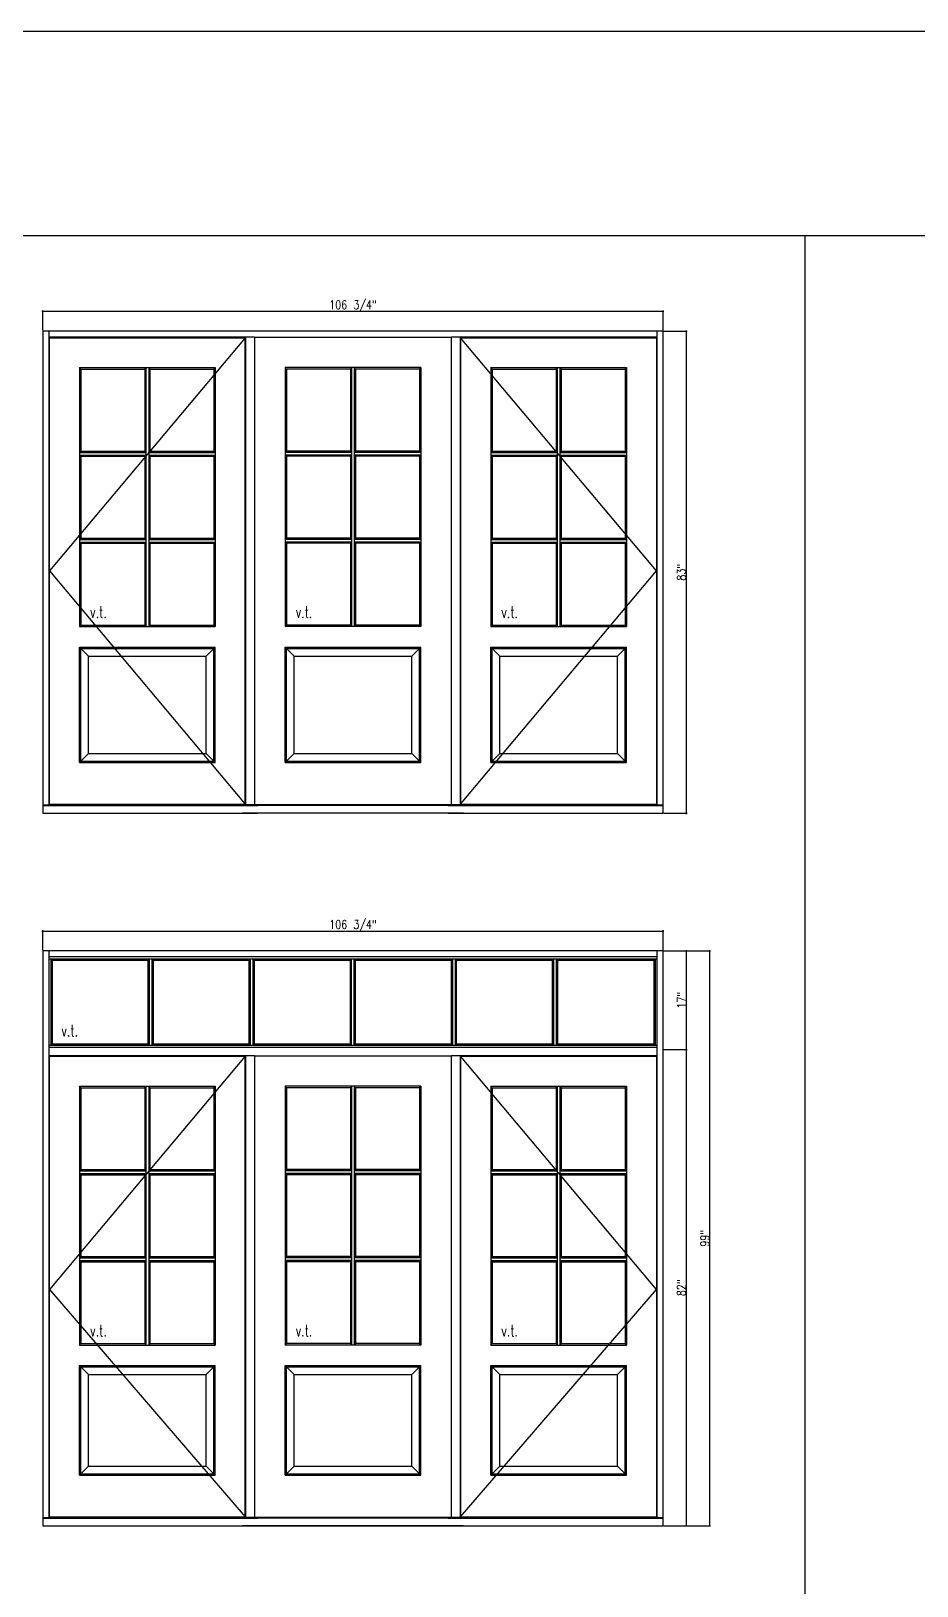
# Model space of a CAD drawing. Header units: inches. Extents: x 1985 to 11287, y 379 to 4336.
# Drawn here: x 9174.9 to 9327.3, y 4068.7 to 4336.4 of the extents above; entities that cross this region are included whole.
import ezdxf

# ---------------------------------------------------------------- set-up
doc = ezdxf.new("R2010")
doc.units = ezdxf.units.IN
doc.header["$MEASUREMENT"] = 0
doc.layers.get('0').update_dxf_attribs({"linetype": 'CONTINUOUS'})
doc.layers.get('Defpoints').update_dxf_attribs({"linetype": 'CONTINUOUS'})
for name, color, linetype in [('COTE1-1 99', 7, 'CONTINUOUS'), ('elevation 99', 7, 'CONTINUOUS'), ('opening side 99', 1, 'CONTINUOUS'), ('separation 99', 3, 'CONTINUOUS')]:
    doc.layers.add(name, color=color, linetype=linetype)
doc.styles.get("Standard").update_dxf_attribs({"font": 'txt.shx', "width": 0.8})
doc.dimstyles.new('Elevation', dxfattribs={"dimscale": 2, "dimtxt": 0.75, "dimasz": 0.0625, "dimexe": 0.0625, "dimexo": 0.0625, "dimgap": 0.0625, "dimtad": 1, "dimdec": 5, "dimzin": 0, "dimdsep": 46, "dimlunit": 5, "dimtxsty": 'Standard', "dimblk1": 'OBLIQUE', "dimblk2": 'OBLIQUE', "dimsah": 1, "dimcen": 2, "dimdle": 0.0625, "dimclrd": 1, "dimclre": 1, "dimadec": 1, "dimazin": 0, "dimtfac": 0.375, "dimtdec": 5, "dimtmove": 0, "dimatfit": 3, "dimldrblk": 'OBLIQUE', "dimfxl": 1, "dimfrac": 2, "dimtolj": 1, "dimtzin": 0, "dimarcsym": 0})

# ---------------------------------------------------------------- blocks, each defined once
blk = doc.blocks.new('_OBLIQUE')
at = {"color": 0, "linetype": 'ByBlock'}
blk.add_line((-0.5, -0.5), (0.5, 0.5), dxfattribs=at)
blk = doc.blocks.new('*D307')
at = {"layer": 'COTE1-1 99', "color": 1, "lineweight": -2, "transparency": 16777216}
for p, q in [((9176.77, 4181.47), (9283.77, 4181.47)), ((9176.89, 4178.19), (9176.89, 4181.59)), ((9283.64, 4178.19), (9283.64, 4181.59))]:
    blk.add_line(p, q, dxfattribs=at)
at = {"layer": 'Defpoints', "color": 0, "transparency": 16777216}
for p in [(9283.64, 4181.47), (9176.89, 4178.06), (9283.64, 4178.06)]:
    blk.add_point(p, dxfattribs=at)
at = {"layer": 'COTE1-1 99', "color": 1, "lineweight": -2, "transparency": 16777216, "xscale": 0.125, "yscale": 0.125, "zscale": 0.125, "rotation": 180}
blk.add_blockref('_OBLIQUE', (9176.89, 4181.47), dxfattribs=at)
at = {"layer": 'COTE1-1 99', "color": 1, "lineweight": -2, "transparency": 16777216, "xscale": 0.125, "yscale": 0.125, "zscale": 0.125}
blk.add_blockref('_OBLIQUE', (9283.64, 4181.47), dxfattribs=at)
at = {"layer": 'COTE1-1 99', "color": 0, "transparency": 16777216, "insert": (9230.27, 4182.34), "char_height": 1.5, "attachment_point": 5}
blk.add_mtext('\\A1;106 3/4"', dxfattribs=at)
blk = doc.blocks.new('*D308')
at = {"layer": 'COTE1-1 99', "color": 1, "lineweight": -2, "transparency": 16777216}
for p, q in [((9283.77, 4178.06), (9287.77, 4178.06)), ((9287.65, 4160.94), (9287.65, 4178.19)), ((9283.77, 4161.06), (9287.77, 4161.06))]:
    blk.add_line(p, q, dxfattribs=at)
at = {"layer": 'Defpoints', "color": 0, "transparency": 16777216}
for p in [(9283.64, 4178.06), (9287.65, 4178.06), (9283.64, 4161.06)]:
    blk.add_point(p, dxfattribs=at)
at = {"layer": 'COTE1-1 99', "color": 1, "lineweight": -2, "transparency": 16777216, "xscale": 0.125, "yscale": 0.125, "zscale": 0.125}
for p, rotation in [((9287.65, 4178.06), 90), ((9287.65, 4161.06), 270)]:
    blk.add_blockref('_OBLIQUE', p, dxfattribs=dict(at, rotation=rotation))
at = {"layer": 'COTE1-1 99', "color": 0, "transparency": 16777216, "insert": (9286.77, 4169.56), "char_height": 1.5, "attachment_point": 5, "rotation": 90}
blk.add_mtext('\\A1;17"', dxfattribs=at)
blk = doc.blocks.new('*D309')
at = {"layer": 'COTE1-1 99', "color": 1, "lineweight": -2, "transparency": 16777216}
for p, q in [((9283.77, 4161.06), (9287.77, 4161.06)), ((9287.65, 4078.94), (9287.65, 4161.19)), ((9283.77, 4079.06), (9287.77, 4079.06))]:
    blk.add_line(p, q, dxfattribs=at)
at = {"layer": 'Defpoints', "color": 0, "transparency": 16777216}
for p in [(9283.64, 4161.06), (9287.65, 4161.06), (9283.64, 4079.06)]:
    blk.add_point(p, dxfattribs=at)
at = {"layer": 'COTE1-1 99', "color": 1, "lineweight": -2, "transparency": 16777216, "xscale": 0.125, "yscale": 0.125, "zscale": 0.125}
for p, rotation in [((9287.65, 4161.06), 90), ((9287.65, 4079.06), 270)]:
    blk.add_blockref('_OBLIQUE', p, dxfattribs=dict(at, rotation=rotation))
at = {"layer": 'COTE1-1 99', "color": 0, "transparency": 16777216, "insert": (9286.77, 4120.06), "char_height": 1.5, "attachment_point": 5, "rotation": 90}
blk.add_mtext('\\A1;82"', dxfattribs=at)
blk = doc.blocks.new('*D310')
at = {"layer": 'COTE1-1 99', "color": 1, "lineweight": -2, "transparency": 16777216}
for p, q in [((9283.77, 4178.06), (9291.79, 4178.06)), ((9291.67, 4078.94), (9291.67, 4178.19)), ((9283.77, 4079.06), (9291.79, 4079.06))]:
    blk.add_line(p, q, dxfattribs=at)
at = {"layer": 'Defpoints', "color": 0, "transparency": 16777216}
for p in [(9283.64, 4178.06), (9291.67, 4178.06), (9283.64, 4079.06)]:
    blk.add_point(p, dxfattribs=at)
at = {"layer": 'COTE1-1 99', "color": 1, "lineweight": -2, "transparency": 16777216, "xscale": 0.125, "yscale": 0.125, "zscale": 0.125}
for p, rotation in [((9291.67, 4178.06), 90), ((9291.67, 4079.06), 270)]:
    blk.add_blockref('_OBLIQUE', p, dxfattribs=dict(at, rotation=rotation))
at = {"layer": 'COTE1-1 99', "color": 0, "transparency": 16777216, "insert": (9290.79, 4128.56), "char_height": 1.5, "attachment_point": 5, "rotation": 90}
blk.add_mtext('\\A1;99"', dxfattribs=at)
blk = doc.blocks.new('*D527')
at = {"layer": 'COTE1-1 99', "color": 1, "lineweight": -2, "transparency": 16777216}
for p, q in [((9176.77, 4288.14), (9283.77, 4288.14)), ((9176.89, 4284.86), (9176.89, 4288.27)), ((9283.64, 4284.86), (9283.64, 4288.27))]:
    blk.add_line(p, q, dxfattribs=at)
at = {"layer": 'Defpoints', "color": 0, "transparency": 16777216}
for p in [(9283.64, 4288.14), (9176.89, 4284.73), (9283.64, 4284.73)]:
    blk.add_point(p, dxfattribs=at)
at = {"layer": 'COTE1-1 99', "color": 1, "lineweight": -2, "transparency": 16777216, "xscale": 0.125, "yscale": 0.125, "zscale": 0.125, "rotation": 180}
blk.add_blockref('_OBLIQUE', (9176.89, 4288.14), dxfattribs=at)
at = {"layer": 'COTE1-1 99', "color": 1, "lineweight": -2, "transparency": 16777216, "xscale": 0.125, "yscale": 0.125, "zscale": 0.125}
blk.add_blockref('_OBLIQUE', (9283.64, 4288.14), dxfattribs=at)
at = {"layer": 'COTE1-1 99', "color": 0, "transparency": 16777216, "insert": (9230.27, 4289.02), "char_height": 1.5, "attachment_point": 5}
blk.add_mtext('\\A1;106 3/4"', dxfattribs=at)
blk = doc.blocks.new('*D528')
at = {"layer": 'COTE1-1 99', "color": 1, "lineweight": -2, "transparency": 16777216}
for p, q in [((9287.65, 4201.61), (9287.65, 4284.86)), ((9283.77, 4284.73), (9287.77, 4284.73)), ((9283.77, 4201.73), (9287.77, 4201.73))]:
    blk.add_line(p, q, dxfattribs=at)
at = {"layer": 'Defpoints', "color": 0, "transparency": 16777216}
for p in [(9283.64, 4284.73), (9287.65, 4284.73), (9283.64, 4201.73)]:
    blk.add_point(p, dxfattribs=at)
at = {"layer": 'COTE1-1 99', "color": 1, "lineweight": -2, "transparency": 16777216, "xscale": 0.125, "yscale": 0.125, "zscale": 0.125}
for p, rotation in [((9287.65, 4284.73), 90), ((9287.65, 4201.73), 270)]:
    blk.add_blockref('_OBLIQUE', p, dxfattribs=dict(at, rotation=rotation))
at = {"layer": 'COTE1-1 99', "color": 0, "transparency": 16777216, "insert": (9286.77, 4243.23), "char_height": 1.5, "attachment_point": 5, "rotation": 90}
blk.add_mtext('\\A1;83"', dxfattribs=at)

msp = doc.modelspace()

# ---------------------------------------------------------------- linework, layer by layer
at = {"layer": 'elevation 99'}
for p, q in [((9176.8925, 4284.732413), (9176.8925, 4201.732413)), ((9283.6425, 4284.732413), (9176.8925, 4284.732413)), ((9177.955, 4284.732413), (9177.955, 4203.191942)), ((9213.33, 4283.669913), (9177.955, 4283.669913)), ((9178.048735, 4203.322884), (9178.048735, 4283.576163)), ((9211.73625, 4203.322884), (9211.73625, 4283.576163)), ((9211.83, 4203.191942), (9211.83, 4283.669913)), ((9213.33, 4283.669913), (9247.205, 4283.669913)), ((9213.33, 4283.669913), (9213.33, 4203.191942)), ((9247.205, 4203.191942), (9247.205, 4283.669913)), ((9282.58, 4283.669913), (9247.205, 4283.669913)), ((9248.705, 4283.669913), (9248.705, 4203.191942)), ((9248.79875, 4283.576163), (9248.79875, 4203.322884)), ((9282.486235, 4283.576163), (9282.486235, 4203.322884)), ((9282.58, 4203.191942), (9282.58, 4284.732413)), ((9283.6425, 4201.732413), (9283.6425, 4284.732413)), ((9183.213913, 4278.437736), (9183.213913, 4233.870741)), ((9183.213913, 4278.437736), (9206.571086, 4278.437736)), ((9183.454985, 4278.169864), (9183.213913, 4278.437736)), ((9183.454985, 4278.169864), (9183.454985, 4264.066364)), ((9183.454985, 4278.169864), (9194.455, 4278.169864)), ((9194.455, 4278.169864), (9194.6592, 4278.437736)), ((9194.455, 4278.169864), (9194.455, 4264.066364)), ((9194.6592, 4278.437736), (9194.6592, 4233.870741)), ((9195.1258, 4278.437736), (9195.1258, 4233.870741)), ((9195.1258, 4278.437736), (9195.33, 4278.169864)), ((9195.33, 4278.169864), (9195.33, 4264.066364)), ((9195.33, 4278.169864), (9206.330015, 4278.169864)), ((9206.330015, 4278.169864), (9206.571086, 4278.437736)), ((9206.330015, 4278.169864), (9206.330015, 4264.066364)), ((9206.571086, 4278.437736), (9206.571086, 4233.870741)), ((9218.829985, 4278.169864), (9218.588913, 4278.437736)), ((9241.946086, 4278.437736), (9218.588913, 4278.437736)), ((9218.588913, 4278.437736), (9218.588913, 4233.870741)), ((9229.83, 4278.169864), (9218.829985, 4278.169864)), ((9218.829985, 4278.169864), (9218.829985, 4264.066364)), ((9230.0342, 4278.437736), (9229.83, 4278.169864)), ((9229.83, 4278.169864), (9229.83, 4264.066364)), ((9230.0342, 4278.437736), (9230.0342, 4233.870741)), ((9230.705, 4278.169864), (9230.5008, 4278.437736)), ((9230.5008, 4278.437736), (9230.5008, 4233.870741)), ((9230.705, 4278.169864), (9230.705, 4264.066364)), ((9241.705015, 4278.169864), (9230.705, 4278.169864)), ((9241.705015, 4278.169864), (9241.946086, 4278.437736)), ((9241.705015, 4278.169864), (9241.705015, 4264.066364)), ((9241.946086, 4278.437736), (9241.946086, 4233.870741)), ((9254.204985, 4278.169864), (9253.963913, 4278.437736)), ((9253.963913, 4278.437736), (9277.321086, 4278.437736)), ((9253.963913, 4278.437736), (9253.963913, 4233.870741)), ((9254.204985, 4278.169864), (9265.205, 4278.169864)), ((9254.204985, 4278.169864), (9254.204985, 4264.066364)), ((9265.205, 4278.169864), (9265.4092, 4278.437736)), ((9265.205, 4278.169864), (9265.205, 4264.066364)), ((9265.4092, 4278.437736), (9265.4092, 4233.870741)), ((9265.8758, 4278.437736), (9266.08, 4278.169864)), ((9265.8758, 4278.437736), (9265.8758, 4233.870741)), ((9266.08, 4278.169864), (9277.080015, 4278.169864)), ((9266.08, 4278.169864), (9266.08, 4264.066364)), ((9277.080015, 4278.169864), (9277.321086, 4278.437736)), ((9277.080015, 4278.169864), (9277.080015, 4264.066364)), ((9277.321086, 4278.437736), (9277.321086, 4233.870741)), ((9183.454985, 4264.066364), (9183.213913, 4263.862164)), ((9183.213913, 4263.862164), (9194.6592, 4263.862164)), ((9183.213913, 4263.395564), (9194.6592, 4263.395564)), ((9183.454985, 4263.191364), (9183.213913, 4263.395564)), ((9183.454985, 4264.066364), (9194.455, 4264.066364)), ((9194.455, 4264.066364), (9194.6592, 4263.862164)), ((9194.455, 4263.191364), (9194.6592, 4263.395564)), ((9195.33, 4264.066364), (9195.1258, 4263.862164)), ((9195.1258, 4263.862164), (9206.571086, 4263.862164)), ((9195.33, 4263.191364), (9195.1258, 4263.395564)), ((9195.1258, 4263.395564), (9206.571086, 4263.395564)), ((9195.33, 4264.066364), (9206.330015, 4264.066364)), ((9206.330015, 4264.066364), (9206.571086, 4263.862164)), ((9206.330015, 4263.191364), (9206.571086, 4263.395564)), ((9218.829985, 4264.066364), (9218.588913, 4263.862164)), ((9230.0342, 4263.862164), (9218.588913, 4263.862164)), ((9230.0342, 4263.395564), (9218.588913, 4263.395564)), ((9218.829985, 4263.191364), (9218.588913, 4263.395564)), ((9229.83, 4264.066364), (9218.829985, 4264.066364)), ((9229.83, 4264.066364), (9230.0342, 4263.862164)), ((9229.83, 4263.191364), (9230.0342, 4263.395564)), ((9230.705, 4264.066364), (9230.5008, 4263.862164)), ((9241.946086, 4263.862164), (9230.5008, 4263.862164)), ((9230.705, 4263.191364), (9230.5008, 4263.395564)), ((9241.946086, 4263.395564), (9230.5008, 4263.395564)), ((9241.705015, 4264.066364), (9230.705, 4264.066364)), ((9241.705015, 4264.066364), (9241.946086, 4263.862164)), ((9241.705015, 4263.191364), (9241.946086, 4263.395564)), ((9254.204985, 4264.066364), (9253.963913, 4263.862164)), ((9253.963913, 4263.862164), (9265.4092, 4263.862164)), ((9254.204985, 4263.191364), (9253.963913, 4263.395564)), ((9253.963913, 4263.395564), (9265.4092, 4263.395564)), ((9254.204985, 4264.066364), (9265.205, 4264.066364)), ((9265.205, 4264.066364), (9265.4092, 4263.862164)), ((9265.205, 4263.191364), (9265.4092, 4263.395564)), ((9266.08, 4264.066364), (9265.8758, 4263.862164)), ((9265.8758, 4263.862164), (9277.321086, 4263.862164)), ((9265.8758, 4263.395564), (9277.321086, 4263.395564)), ((9266.08, 4263.191364), (9265.8758, 4263.395564)), ((9266.08, 4264.066364), (9277.080015, 4264.066364)), ((9277.080015, 4264.066364), (9277.321086, 4263.862164)), ((9277.080015, 4263.191364), (9277.321086, 4263.395564)), ((9183.454985, 4263.191364), (9194.455, 4263.191364)), ((9183.454985, 4263.191364), (9183.454985, 4249.087864)), ((9194.455, 4263.191364), (9194.455, 4249.087864)), ((9195.33, 4263.191364), (9206.330015, 4263.191364)), ((9195.33, 4263.191364), (9195.33, 4249.087864)), ((9206.330015, 4263.191364), (9206.330015, 4249.087864)), ((9229.83, 4263.191364), (9218.829985, 4263.191364)), ((9218.829985, 4263.191364), (9218.829985, 4249.087864)), ((9229.83, 4263.191364), (9229.83, 4249.087864)), ((9230.705, 4263.191364), (9230.705, 4249.087864)), ((9241.705015, 4263.191364), (9230.705, 4263.191364)), ((9241.705015, 4263.191364), (9241.705015, 4249.087864)), ((9254.204985, 4263.191364), (9254.204985, 4249.087864)), ((9254.204985, 4263.191364), (9265.205, 4263.191364)), ((9265.205, 4263.191364), (9265.205, 4249.087864)), ((9266.08, 4263.191364), (9266.08, 4249.087864)), ((9266.08, 4263.191364), (9277.080015, 4263.191364)), ((9277.080015, 4263.191364), (9277.080015, 4249.087864)), ((9183.454985, 4249.087864), (9183.213913, 4248.883664)), ((9183.213913, 4248.883664), (9194.6592, 4248.883664)), ((9183.213913, 4248.421513), (9194.6592, 4248.421513)), ((9183.454985, 4249.087864), (9194.455, 4249.087864)), ((9183.454985, 4248.217313), (9194.455, 4248.217313)), ((9183.454985, 4248.217313), (9183.454985, 4234.111813)), ((9194.455, 4248.217313), (9194.455, 4234.111813)), ((9195.1258, 4248.883664), (9206.571086, 4248.883664)), ((9195.1258, 4248.421513), (9206.571086, 4248.421513)), ((9195.33, 4249.087864), (9206.330015, 4249.087864)), ((9195.33, 4248.217313), (9195.33, 4234.111813)), ((9195.33, 4248.217313), (9206.330015, 4248.217313)), ((9206.330015, 4249.087864), (9206.571086, 4248.883664)), ((9206.330015, 4248.217313), (9206.571086, 4248.421513)), ((9206.330015, 4248.217313), (9206.330015, 4234.111813)), ((9218.829985, 4249.087864), (9218.588913, 4248.883664)), ((9230.0342, 4248.883664), (9218.588913, 4248.883664)), ((9230.0342, 4248.421513), (9218.588913, 4248.421513)), ((9218.829985, 4248.217313), (9218.588913, 4248.421513)), ((9229.83, 4249.087864), (9218.829985, 4249.087864)), ((9229.83, 4248.217313), (9218.829985, 4248.217313)), ((9218.829985, 4248.217313), (9218.829985, 4234.111813)), ((9229.83, 4248.217313), (9229.83, 4234.111813)), ((9241.946086, 4248.883664), (9230.5008, 4248.883664)), ((9241.946086, 4248.421513), (9230.5008, 4248.421513)), ((9241.705015, 4249.087864), (9230.705, 4249.087864)), ((9230.705, 4248.217313), (9230.705, 4234.111813)), ((9241.705015, 4248.217313), (9230.705, 4248.217313)), ((9241.705015, 4249.087864), (9241.946086, 4248.883664)), ((9241.705015, 4248.217313), (9241.705015, 4234.111813)), ((9254.204985, 4249.087864), (9253.963913, 4248.883664)), ((9253.963913, 4248.883664), (9265.4092, 4248.883664)), ((9253.963913, 4248.421513), (9265.4092, 4248.421513)), ((9254.204985, 4249.087864), (9265.205, 4249.087864)), ((9254.204985, 4248.217313), (9254.204985, 4234.111813)), ((9254.204985, 4248.217313), (9265.205, 4248.217313)), ((9265.205, 4248.217313), (9265.205, 4234.111813)), ((9265.8758, 4248.883664), (9277.321086, 4248.883664)), ((9265.8758, 4248.421513), (9277.321086, 4248.421513)), ((9266.08, 4249.087864), (9277.080015, 4249.087864)), ((9266.08, 4248.217313), (9277.080015, 4248.217313)), ((9266.08, 4248.217313), (9266.08, 4234.111813)), ((9277.080015, 4249.087864), (9277.321086, 4248.883664)), ((9277.080015, 4248.217313), (9277.321086, 4248.421513)), ((9277.080015, 4248.217313), (9277.080015, 4234.111813)), ((9183.213913, 4233.870741), (9183.454985, 4234.111813)), ((9183.454985, 4234.111813), (9194.455, 4234.111813)), ((9194.455, 4234.111813), (9194.6592, 4233.870741)), ((9195.33, 4234.111813), (9195.1258, 4233.870741)), ((9195.33, 4234.111813), (9206.330015, 4234.111813)), ((9206.571086, 4233.870741), (9206.330015, 4234.111813)), ((9218.588913, 4233.870741), (9218.829985, 4234.111813)), ((9229.83, 4234.111813), (9218.829985, 4234.111813)), ((9229.83, 4234.111813), (9230.0342, 4233.870741)), ((9230.705, 4234.111813), (9230.5008, 4233.870741)), ((9241.705015, 4234.111813), (9230.705, 4234.111813)), ((9241.946086, 4233.870741), (9241.705015, 4234.111813)), ((9253.963913, 4233.870741), (9254.204985, 4234.111813)), ((9254.204985, 4234.111813), (9265.205, 4234.111813)), ((9265.205, 4234.111813), (9265.4092, 4233.870741)), ((9266.08, 4234.111813), (9265.8758, 4233.870741)), ((9266.08, 4234.111813), (9277.080015, 4234.111813)), ((9277.321086, 4233.870741), (9277.080015, 4234.111813)), ((9183.213913, 4233.870741), (9206.571086, 4233.870741)), ((9241.946086, 4233.870741), (9218.588913, 4233.870741)), ((9253.963913, 4233.870741), (9277.321086, 4233.870741)), ((9184.767426, 4228.799263), (9183.213854, 4230.352884)), ((9183.213854, 4210.450827), (9183.213854, 4230.352884)), ((9183.213854, 4230.352884), (9206.57113, 4230.352884)), ((9183.454926, 4210.691898), (9183.454926, 4230.111763)), ((9183.454926, 4230.111763), (9206.330059, 4230.111763)), ((9184.767426, 4212.004398), (9184.767426, 4228.799263)), ((9184.767426, 4228.799263), (9205.017559, 4228.799263)), ((9206.57113, 4230.352884), (9205.017559, 4228.799263)), ((9205.017559, 4212.004398), (9205.017559, 4228.799263)), ((9206.330059, 4210.691898), (9206.330059, 4230.111763)), ((9206.57113, 4210.450827), (9206.57113, 4230.352884)), ((9220.142426, 4228.799263), (9218.588854, 4230.352884)), ((9218.588854, 4210.450827), (9218.588854, 4230.352884)), ((9218.588854, 4230.352884), (9241.94613, 4230.352884)), ((9218.829926, 4210.691898), (9218.829926, 4230.111763)), ((9218.829926, 4230.111763), (9241.705059, 4230.111763)), ((9220.142426, 4212.004398), (9220.142426, 4228.799263)), ((9220.142426, 4228.799263), (9240.392559, 4228.799263)), ((9241.94613, 4230.352884), (9240.392559, 4228.799263)), ((9240.392559, 4212.004398), (9240.392559, 4228.799263)), ((9241.705059, 4210.691898), (9241.705059, 4230.111763)), ((9241.94613, 4210.450827), (9241.94613, 4230.352884)), ((9255.517426, 4228.799263), (9253.963854, 4230.352884)), ((9253.963854, 4210.450827), (9253.963854, 4230.352884)), ((9253.963854, 4230.352884), (9277.32113, 4230.352884)), ((9254.204926, 4210.691898), (9254.204926, 4230.111763)), ((9254.204926, 4230.111763), (9277.080059, 4230.111763)), ((9255.517426, 4212.004398), (9255.517426, 4228.799263)), ((9255.517426, 4228.799263), (9275.767559, 4228.799263)), ((9277.32113, 4230.352884), (9275.767559, 4228.799263)), ((9275.767559, 4212.004398), (9275.767559, 4228.799263)), ((9277.080059, 4210.691898), (9277.080059, 4230.111763)), ((9277.32113, 4210.450827), (9277.32113, 4230.352884)), ((9183.213854, 4210.450827), (9184.767426, 4212.004398)), ((9183.213854, 4210.450827), (9206.57113, 4210.450827)), ((9183.454926, 4210.691898), (9206.330059, 4210.691898)), ((9184.767426, 4212.004398), (9205.017559, 4212.004398)), ((9206.57113, 4210.450827), (9205.017559, 4212.004398)), ((9218.588854, 4210.450827), (9220.142426, 4212.004398)), ((9218.588854, 4210.450827), (9241.94613, 4210.450827)), ((9218.829926, 4210.691898), (9241.705059, 4210.691898)), ((9220.142426, 4212.004398), (9240.392559, 4212.004398)), ((9241.94613, 4210.450827), (9240.392559, 4212.004398)), ((9253.963854, 4210.450827), (9255.517426, 4212.004398)), ((9253.963854, 4210.450827), (9277.32113, 4210.450827)), ((9254.204926, 4210.691898), (9277.080059, 4210.691898)), ((9255.517426, 4212.004398), (9275.767559, 4212.004398)), ((9277.32113, 4210.450827), (9275.767559, 4212.004398)), ((9176.8925, 4203.191942), (9177.955, 4203.191942)), ((9176.8925, 4203.076113), (9213.8925, 4203.076113)), ((9178.048735, 4203.322884), (9211.73625, 4203.322884)), ((9249.2675, 4203.076113), (9211.2675, 4203.076113)), ((9248.705, 4203.191942), (9211.83, 4203.191942)), ((9246.6425, 4203.076113), (9283.6425, 4203.076113)), ((9248.79875, 4203.322884), (9282.486235, 4203.322884)), ((9282.58, 4203.191942), (9283.6425, 4203.191942)), ((9176.8925, 4201.732413), (9204.7675, 4201.732413)), ((9176.8925, 4201.732413), (9211.2675, 4201.732413)), ((9176.8925, 4201.732413), (9213.8925, 4201.732413)), ((9249.2675, 4201.732413), (9211.2675, 4201.732413)), ((9249.2675, 4201.732413), (9213.8925, 4201.732413)), ((9249.2675, 4201.732413), (9220.3925, 4201.732413)), ((9246.6425, 4201.732413), (9283.6425, 4201.732413)), ((9246.6425, 4201.732413), (9282.0175, 4201.732413)), ((9246.6425, 4201.732413), (9275.5175, 4201.732413)), ((9283.6425, 4178.062173), (9176.8925, 4178.062173)), ((9176.8925, 4178.062173), (9176.8925, 4079.062173)), ((9177.955, 4178.062173), (9177.955, 4080.521703)), ((9282.58, 4080.521703), (9282.58, 4178.062173)), ((9283.6425, 4079.062173), (9283.6425, 4178.062173)), ((9282.58, 4176.999673), (9177.955, 4176.999673)), ((9177.955, 4176.678223), (9195.709058, 4176.678223)), ((9178.517467, 4176.437151), (9178.276395, 4176.678223)), ((9178.276395, 4176.678223), (9178.276395, 4161.821097)), ((9178.517467, 4176.437151), (9189.59045, 4176.437151)), ((9178.517467, 4176.437151), (9178.517467, 4162.062169)), ((9189.59045, 4176.437151), (9195.038258, 4176.437151)), ((9195.038258, 4176.437151), (9195.242458, 4176.678223)), ((9195.038258, 4162.062169), (9195.038258, 4176.437151)), ((9195.242458, 4161.821097), (9195.242458, 4176.678223)), ((9195.672187, 4176.678223), (9207.685613, 4176.678223)), ((9195.709058, 4176.678223), (9195.913258, 4176.437151)), ((9195.709058, 4161.821097), (9195.709058, 4176.678223)), ((9195.913258, 4176.437151), (9195.913258, 4162.062169)), ((9195.913258, 4176.437151), (9207.444541, 4176.437151)), ((9195.913258, 4162.062169), (9195.913258, 4176.437151)), ((9207.444541, 4176.437151), (9212.43405, 4176.437151)), ((9207.685613, 4176.678223), (9252.349187, 4176.678223)), ((9212.43405, 4176.437151), (9212.63825, 4176.678223)), ((9212.43405, 4162.062169), (9212.43405, 4176.437151)), ((9212.63825, 4161.821097), (9212.63825, 4176.678223)), ((9213.10495, 4161.821097), (9213.10495, 4176.678223)), ((9213.10495, 4176.678223), (9213.30915, 4176.437151)), ((9213.30915, 4162.062169), (9213.30915, 4176.437151)), ((9213.30915, 4176.437151), (9229.8299, 4176.437151)), ((9229.8299, 4176.437151), (9230.0341, 4176.678223)), ((9229.8299, 4162.062169), (9229.8299, 4176.437151)), ((9230.0341, 4161.821097), (9230.0341, 4176.678223)), ((9230.7049, 4176.437151), (9230.5007, 4176.678223)), ((9230.5007, 4161.821097), (9230.5007, 4176.678223)), ((9230.7049, 4176.437151), (9247.22565, 4176.437151)), ((9230.7049, 4162.062169), (9230.7049, 4176.437151)), ((9247.22565, 4176.437151), (9247.42985, 4176.678223)), ((9247.22565, 4162.062169), (9247.22565, 4176.437151)), ((9247.42985, 4161.821097), (9247.42985, 4176.678223)), ((9247.89655, 4161.821097), (9247.89655, 4176.678223)), ((9248.10075, 4176.437151), (9247.89655, 4176.678223)), ((9248.10075, 4162.062169), (9248.10075, 4176.437151)), ((9248.10075, 4176.437151), (9252.590258, 4176.437151)), ((9252.349187, 4176.678223), (9264.862613, 4176.678223)), ((9252.590258, 4176.437151), (9264.621541, 4176.437151)), ((9264.621541, 4176.437151), (9264.825741, 4176.678223)), ((9264.621541, 4176.437151), (9264.621541, 4162.062169)), ((9264.621541, 4162.062169), (9264.621541, 4176.437151)), ((9264.825741, 4161.821097), (9264.825741, 4176.678223)), ((9264.862613, 4176.678223), (9282.58, 4176.678223)), ((9265.496541, 4176.437151), (9265.292341, 4176.678223)), ((9265.292341, 4161.821097), (9265.292341, 4176.678223)), ((9265.496541, 4176.437151), (9269.98605, 4176.437151)), ((9265.496541, 4162.062169), (9265.496541, 4176.437151)), ((9269.98605, 4176.437151), (9282.017333, 4176.437151)), ((9282.017333, 4176.437151), (9282.258404, 4176.678223)), ((9282.017333, 4176.437151), (9282.017333, 4162.062169)), ((9282.258404, 4176.678223), (9282.258404, 4161.821097)), ((9177.955, 4161.821097), (9195.709058, 4161.821097)), ((9178.517467, 4162.062169), (9178.276395, 4161.821097)), ((9178.517467, 4162.062169), (9189.59045, 4162.062169)), ((9189.59045, 4162.062169), (9195.038258, 4162.062169)), ((9195.038258, 4162.062169), (9195.242458, 4161.821097)), ((9195.672187, 4161.821097), (9207.685613, 4161.821097)), ((9195.709058, 4161.821097), (9195.913258, 4162.062169)), ((9195.913258, 4162.062169), (9207.444541, 4162.062169)), ((9207.444541, 4162.062169), (9212.43405, 4162.062169)), ((9207.685613, 4161.821097), (9252.349187, 4161.821097)), ((9212.43405, 4162.062169), (9212.63825, 4161.821097)), ((9213.10495, 4161.821097), (9213.30915, 4162.062169)), ((9213.30915, 4162.062169), (9229.8299, 4162.062169)), ((9229.8299, 4162.062169), (9230.0341, 4161.821097)), ((9230.5007, 4161.821097), (9230.7049, 4162.062169)), ((9230.7049, 4162.062169), (9247.22565, 4162.062169)), ((9247.22565, 4162.062169), (9247.42985, 4161.821097)), ((9247.89655, 4161.821097), (9248.10075, 4162.062169)), ((9248.10075, 4162.062169), (9252.590258, 4162.062169)), ((9252.349187, 4161.821097), (9264.862613, 4161.821097)), ((9252.590258, 4162.062169), (9264.621541, 4162.062169)), ((9264.621541, 4162.062169), (9264.825741, 4161.821097)), ((9264.862613, 4161.821097), (9282.58, 4161.821097)), ((9265.292341, 4161.821097), (9265.496541, 4162.062169)), ((9265.496541, 4162.062169), (9269.98605, 4162.062169)), ((9269.98605, 4162.062169), (9282.017333, 4162.062169)), ((9282.017333, 4162.062169), (9282.258404, 4161.821097)), ((9177.955, 4161.49021), (9282.58, 4161.49021)), ((9213.33, 4159.999673), (9177.955, 4159.999673)), ((9178.048735, 4159.905923), (9211.73625, 4159.905923)), ((9178.048735, 4080.652644), (9178.048735, 4159.905923)), ((9211.73625, 4080.652644), (9211.73625, 4159.905923)), ((9211.83, 4080.521703), (9211.83, 4159.999673)), ((9213.33, 4159.999673), (9213.33, 4080.521703)), ((9213.33, 4159.999673), (9247.205, 4159.999673)), ((9282.58, 4159.999673), (9247.205, 4159.999673)), ((9247.205, 4080.521703), (9247.205, 4159.999673)), ((9248.705, 4159.999673), (9248.705, 4080.521703)), ((9248.79875, 4159.905923), (9282.486235, 4159.905923)), ((9248.79875, 4159.905923), (9248.79875, 4080.652644)), ((9282.486235, 4159.905923), (9282.486235, 4080.652644)), ((9183.454985, 4154.499625), (9183.213913, 4154.767496)), ((9183.213913, 4154.767496), (9206.571086, 4154.767496)), ((9183.213913, 4154.767496), (9183.213913, 4110.200502)), ((9183.454985, 4154.499625), (9194.455, 4154.499625)), ((9183.454985, 4154.499625), (9183.454985, 4140.396125)), ((9194.455, 4154.499625), (9194.6592, 4154.767496)), ((9194.455, 4154.499625), (9194.455, 4140.396125)), ((9194.6592, 4154.767496), (9194.6592, 4110.200502)), ((9195.1258, 4154.767496), (9195.33, 4154.499625)), ((9195.1258, 4154.767496), (9195.1258, 4110.200502)), ((9195.33, 4154.499625), (9206.330015, 4154.499625)), ((9195.33, 4154.499625), (9195.33, 4140.396125)), ((9206.330015, 4154.499625), (9206.571086, 4154.767496)), ((9206.330015, 4154.499625), (9206.330015, 4140.396125)), ((9206.571086, 4154.767496), (9206.571086, 4110.200502)), ((9218.588913, 4154.767496), (9218.588913, 4110.200502)), ((9241.946086, 4154.767496), (9218.588913, 4154.767496)), ((9218.829985, 4154.499625), (9218.588913, 4154.767496)), ((9218.829985, 4154.499625), (9218.829985, 4140.396125)), ((9229.83, 4154.499625), (9218.829985, 4154.499625)), ((9230.0342, 4154.767496), (9229.83, 4154.499625)), ((9229.83, 4154.499625), (9229.83, 4140.396125)), ((9230.0342, 4154.767496), (9230.0342, 4110.200502)), ((9230.5008, 4154.767496), (9230.5008, 4110.200502)), ((9230.705, 4154.499625), (9230.5008, 4154.767496)), ((9241.705015, 4154.499625), (9230.705, 4154.499625)), ((9230.705, 4154.499625), (9230.705, 4140.396125)), ((9241.705015, 4154.499625), (9241.946086, 4154.767496)), ((9241.705015, 4154.499625), (9241.705015, 4140.396125)), ((9241.946086, 4154.767496), (9241.946086, 4110.200502)), ((9253.963913, 4154.767496), (9253.963913, 4110.200502)), ((9253.963913, 4154.767496), (9277.321086, 4154.767496)), ((9254.204985, 4154.499625), (9253.963913, 4154.767496)), ((9254.204985, 4154.499625), (9254.204985, 4140.396125)), ((9254.204985, 4154.499625), (9265.205, 4154.499625)), ((9265.205, 4154.499625), (9265.4092, 4154.767496)), ((9265.205, 4154.499625), (9265.205, 4140.396125)), ((9265.4092, 4154.767496), (9265.4092, 4110.200502)), ((9265.8758, 4154.767496), (9265.8758, 4110.200502)), ((9265.8758, 4154.767496), (9266.08, 4154.499625)), ((9266.08, 4154.499625), (9266.08, 4140.396125)), ((9266.08, 4154.499625), (9277.080015, 4154.499625)), ((9277.080015, 4154.499625), (9277.321086, 4154.767496)), ((9277.080015, 4154.499625), (9277.080015, 4140.396125)), ((9277.321086, 4154.767496), (9277.321086, 4110.200502)), ((9183.454985, 4140.396125), (9183.213913, 4140.191925)), ((9183.454985, 4140.396125), (9194.455, 4140.396125)), ((9194.455, 4140.396125), (9194.6592, 4140.191925)), ((9195.33, 4140.396125), (9195.1258, 4140.191925)), ((9195.33, 4140.396125), (9206.330015, 4140.396125)), ((9206.330015, 4140.396125), (9206.571086, 4140.191925)), ((9218.829985, 4140.396125), (9218.588913, 4140.191925)), ((9229.83, 4140.396125), (9218.829985, 4140.396125)), ((9229.83, 4140.396125), (9230.0342, 4140.191925)), ((9230.705, 4140.396125), (9230.5008, 4140.191925)), ((9241.705015, 4140.396125), (9230.705, 4140.396125)), ((9241.705015, 4140.396125), (9241.946086, 4140.191925)), ((9254.204985, 4140.396125), (9253.963913, 4140.191925)), ((9254.204985, 4140.396125), (9265.205, 4140.396125)), ((9265.205, 4140.396125), (9265.4092, 4140.191925)), ((9266.08, 4140.396125), (9265.8758, 4140.191925)), ((9266.08, 4140.396125), (9277.080015, 4140.396125)), ((9277.080015, 4140.396125), (9277.321086, 4140.191925)), ((9183.213913, 4140.191925), (9194.6592, 4140.191925)), ((9183.454985, 4139.521125), (9183.213913, 4139.725325)), ((9183.213913, 4139.725325), (9194.6592, 4139.725325)), ((9183.454985, 4139.521125), (9183.454985, 4125.417625)), ((9183.454985, 4139.521125), (9194.455, 4139.521125)), ((9194.455, 4139.521125), (9194.6592, 4139.725325)), ((9194.455, 4139.521125), (9194.455, 4125.417625)), ((9195.1258, 4140.191925), (9206.571086, 4140.191925)), ((9195.1258, 4139.725325), (9206.571086, 4139.725325)), ((9195.33, 4139.521125), (9195.1258, 4139.725325)), ((9195.33, 4139.521125), (9195.33, 4125.417625)), ((9195.33, 4139.521125), (9206.330015, 4139.521125)), ((9206.330015, 4139.521125), (9206.571086, 4139.725325)), ((9206.330015, 4139.521125), (9206.330015, 4125.417625)), ((9230.0342, 4140.191925), (9218.588913, 4140.191925)), ((9218.829985, 4139.521125), (9218.588913, 4139.725325)), ((9230.0342, 4139.725325), (9218.588913, 4139.725325)), ((9218.829985, 4139.521125), (9218.829985, 4125.417625)), ((9229.83, 4139.521125), (9218.829985, 4139.521125)), ((9229.83, 4139.521125), (9230.0342, 4139.725325)), ((9229.83, 4139.521125), (9229.83, 4125.417625)), ((9241.946086, 4140.191925), (9230.5008, 4140.191925)), ((9241.946086, 4139.725325), (9230.5008, 4139.725325)), ((9230.705, 4139.521125), (9230.5008, 4139.725325)), ((9241.705015, 4139.521125), (9230.705, 4139.521125)), ((9230.705, 4139.521125), (9230.705, 4125.417625)), ((9241.705015, 4139.521125), (9241.946086, 4139.725325)), ((9241.705015, 4139.521125), (9241.705015, 4125.417625)), ((9253.963913, 4140.191925), (9265.4092, 4140.191925)), ((9253.963913, 4139.725325), (9265.4092, 4139.725325)), ((9254.204985, 4139.521125), (9253.963913, 4139.725325)), ((9254.204985, 4139.521125), (9265.205, 4139.521125)), ((9254.204985, 4139.521125), (9254.204985, 4125.417625)), ((9265.205, 4139.521125), (9265.4092, 4139.725325)), ((9265.205, 4139.521125), (9265.205, 4125.417625)), ((9265.8758, 4140.191925), (9277.321086, 4140.191925)), ((9266.08, 4139.521125), (9265.8758, 4139.725325)), ((9265.8758, 4139.725325), (9277.321086, 4139.725325)), ((9266.08, 4139.521125), (9277.080015, 4139.521125)), ((9266.08, 4139.521125), (9266.08, 4125.417625)), ((9277.080015, 4139.521125), (9277.321086, 4139.725325)), ((9277.080015, 4139.521125), (9277.080015, 4125.417625)), ((9183.454985, 4125.417625), (9183.213913, 4125.213425)), ((9183.213913, 4125.213425), (9194.6592, 4125.213425)), ((9183.213913, 4124.751273), (9194.6592, 4124.751273)), ((9183.454985, 4125.417625), (9194.455, 4125.417625)), ((9183.454985, 4124.547073), (9183.454985, 4110.441573)), ((9183.454985, 4124.547073), (9194.455, 4124.547073)), ((9194.455, 4124.547073), (9194.455, 4110.441573)), ((9195.1258, 4125.213425), (9206.571086, 4125.213425)), ((9195.1258, 4124.751273), (9206.571086, 4124.751273)), ((9195.33, 4125.417625), (9206.330015, 4125.417625)), ((9195.33, 4124.547073), (9206.330015, 4124.547073)), ((9195.33, 4124.547073), (9195.33, 4110.441573)), ((9206.330015, 4125.417625), (9206.571086, 4125.213425)), ((9206.330015, 4124.547073), (9206.571086, 4124.751273)), ((9206.330015, 4124.547073), (9206.330015, 4110.441573)), ((9218.829985, 4125.417625), (9218.588913, 4125.213425)), ((9230.0342, 4125.213425), (9218.588913, 4125.213425)), ((9218.829985, 4124.547073), (9218.588913, 4124.751273)), ((9230.0342, 4124.751273), (9218.588913, 4124.751273)), ((9229.83, 4125.417625), (9218.829985, 4125.417625)), ((9218.829985, 4124.547073), (9218.829985, 4110.441573)), ((9229.83, 4124.547073), (9218.829985, 4124.547073)), ((9229.83, 4124.547073), (9229.83, 4110.441573)), ((9241.946086, 4125.213425), (9230.5008, 4125.213425)), ((9241.946086, 4124.751273), (9230.5008, 4124.751273)), ((9241.705015, 4125.417625), (9230.705, 4125.417625)), ((9241.705015, 4124.547073), (9230.705, 4124.547073)), ((9230.705, 4124.547073), (9230.705, 4110.441573)), ((9241.705015, 4125.417625), (9241.946086, 4125.213425)), ((9241.705015, 4124.547073), (9241.705015, 4110.441573)), ((9254.204985, 4125.417625), (9253.963913, 4125.213425)), ((9253.963913, 4125.213425), (9265.4092, 4125.213425)), ((9253.963913, 4124.751273), (9265.4092, 4124.751273)), ((9254.204985, 4125.417625), (9265.205, 4125.417625)), ((9254.204985, 4124.547073), (9265.205, 4124.547073)), ((9254.204985, 4124.547073), (9254.204985, 4110.441573)), ((9265.205, 4124.547073), (9265.205, 4110.441573)), ((9265.8758, 4125.213425), (9277.321086, 4125.213425)), ((9265.8758, 4124.751273), (9277.321086, 4124.751273)), ((9266.08, 4125.417625), (9277.080015, 4125.417625)), ((9266.08, 4124.547073), (9266.08, 4110.441573)), ((9266.08, 4124.547073), (9277.080015, 4124.547073)), ((9277.080015, 4125.417625), (9277.321086, 4125.213425)), ((9277.080015, 4124.547073), (9277.321086, 4124.751273)), ((9277.080015, 4124.547073), (9277.080015, 4110.441573)), ((9183.213913, 4110.200502), (9183.454985, 4110.441573)), ((9183.213913, 4110.200502), (9206.571086, 4110.200502)), ((9183.454985, 4110.441573), (9194.455, 4110.441573)), ((9194.455, 4110.441573), (9194.6592, 4110.200502)), ((9195.33, 4110.441573), (9195.1258, 4110.200502)), ((9195.33, 4110.441573), (9206.330015, 4110.441573)), ((9206.571086, 4110.200502), (9206.330015, 4110.441573)), ((9218.588913, 4110.200502), (9218.829985, 4110.441573)), ((9241.946086, 4110.200502), (9218.588913, 4110.200502)), ((9229.83, 4110.441573), (9218.829985, 4110.441573)), ((9229.83, 4110.441573), (9230.0342, 4110.200502)), ((9230.705, 4110.441573), (9230.5008, 4110.200502)), ((9241.705015, 4110.441573), (9230.705, 4110.441573)), ((9241.946086, 4110.200502), (9241.705015, 4110.441573)), ((9253.963913, 4110.200502), (9254.204985, 4110.441573)), ((9253.963913, 4110.200502), (9277.321086, 4110.200502)), ((9254.204985, 4110.441573), (9265.205, 4110.441573)), ((9265.205, 4110.441573), (9265.4092, 4110.200502)), ((9266.08, 4110.441573), (9265.8758, 4110.200502)), ((9266.08, 4110.441573), (9277.080015, 4110.441573)), ((9277.321086, 4110.200502), (9277.080015, 4110.441573)), ((9183.213854, 4106.682645), (9206.57113, 4106.682645)), ((9183.213854, 4087.780587), (9183.213854, 4106.682645)), ((9184.767426, 4105.129023), (9183.213854, 4106.682645)), ((9183.454926, 4106.441523), (9206.330059, 4106.441523)), ((9183.454926, 4088.021659), (9183.454926, 4106.441523)), ((9206.57113, 4106.682645), (9205.017559, 4105.129023)), ((9206.330059, 4088.021659), (9206.330059, 4106.441523)), ((9206.57113, 4087.780587), (9206.57113, 4106.682645)), ((9218.588854, 4106.682645), (9241.94613, 4106.682645)), ((9218.588854, 4087.780587), (9218.588854, 4106.682645)), ((9220.142426, 4105.129023), (9218.588854, 4106.682645)), ((9218.829926, 4106.441523), (9241.705059, 4106.441523)), ((9218.829926, 4088.021659), (9218.829926, 4106.441523)), ((9241.94613, 4106.682645), (9240.392559, 4105.129023)), ((9241.705059, 4088.021659), (9241.705059, 4106.441523)), ((9241.94613, 4087.780587), (9241.94613, 4106.682645)), ((9253.963854, 4106.682645), (9277.32113, 4106.682645)), ((9253.963854, 4087.780587), (9253.963854, 4106.682645)), ((9255.517426, 4105.129023), (9253.963854, 4106.682645)), ((9254.204926, 4106.441523), (9277.080059, 4106.441523)), ((9254.204926, 4088.021659), (9254.204926, 4106.441523)), ((9277.32113, 4106.682645), (9275.767559, 4105.129023)), ((9277.080059, 4088.021659), (9277.080059, 4106.441523)), ((9277.32113, 4087.780587), (9277.32113, 4106.682645)), ((9184.767426, 4105.129023), (9205.017559, 4105.129023)), ((9184.767426, 4089.334159), (9184.767426, 4105.129023)), ((9205.017559, 4089.334159), (9205.017559, 4105.129023)), ((9220.142426, 4105.129023), (9240.392559, 4105.129023)), ((9220.142426, 4089.334159), (9220.142426, 4105.129023)), ((9240.392559, 4089.334159), (9240.392559, 4105.129023)), ((9255.517426, 4105.129023), (9275.767559, 4105.129023)), ((9255.517426, 4089.334159), (9255.517426, 4105.129023)), ((9275.767559, 4089.334159), (9275.767559, 4105.129023)), ((9183.213854, 4087.780587), (9184.767426, 4089.334159)), ((9183.213854, 4087.780587), (9206.57113, 4087.780587)), ((9183.454926, 4088.021659), (9206.330059, 4088.021659)), ((9184.767426, 4089.334159), (9205.017559, 4089.334159)), ((9206.57113, 4087.780587), (9205.017559, 4089.334159)), ((9218.588854, 4087.780587), (9220.142426, 4089.334159)), ((9218.588854, 4087.780587), (9241.94613, 4087.780587)), ((9218.829926, 4088.021659), (9241.705059, 4088.021659)), ((9220.142426, 4089.334159), (9240.392559, 4089.334159)), ((9241.94613, 4087.780587), (9240.392559, 4089.334159)), ((9253.963854, 4087.780587), (9255.517426, 4089.334159)), ((9253.963854, 4087.780587), (9277.32113, 4087.780587)), ((9254.204926, 4088.021659), (9277.080059, 4088.021659)), ((9255.517426, 4089.334159), (9275.767559, 4089.334159)), ((9277.32113, 4087.780587), (9275.767559, 4089.334159)), ((9176.8925, 4080.521703), (9177.955, 4080.521703)), ((9176.8925, 4080.405873), (9213.8925, 4080.405873)), ((9176.8925, 4079.062173), (9213.8925, 4079.062173)), ((9176.8925, 4079.062173), (9211.2675, 4079.062173)), ((9176.8925, 4079.062173), (9204.7675, 4079.062173)), ((9177.485464, 4079.062173), (9214.485464, 4079.062173)), ((9177.485464, 4079.062173), (9211.860464, 4079.062173)), ((9177.485464, 4079.062173), (9205.360464, 4079.062173)), ((9177.485464, 4079.062173), (9214.485464, 4079.062173)), ((9177.485464, 4079.062173), (9211.860464, 4079.062173)), ((9177.485464, 4079.062173), (9205.360464, 4079.062173)), ((9178.048735, 4080.652644), (9211.73625, 4080.652644)), ((9249.2675, 4080.405873), (9211.2675, 4080.405873)), ((9249.2675, 4079.062173), (9211.2675, 4079.062173)), ((9248.705, 4080.521703), (9211.83, 4080.521703)), ((9211.860464, 4079.062173), (9240.735464, 4079.062173)), ((9211.860464, 4079.062173), (9247.235464, 4079.062173)), ((9211.860464, 4079.062173), (9249.860464, 4079.062173)), ((9211.860464, 4079.062173), (9240.735464, 4079.062173)), ((9211.860464, 4079.062173), (9247.235464, 4079.062173)), ((9211.860464, 4079.062173), (9249.860464, 4079.062173)), ((9249.2675, 4079.062173), (9213.8925, 4079.062173)), ((9249.2675, 4079.062173), (9220.3925, 4079.062173)), ((9246.6425, 4080.405873), (9283.6425, 4080.405873)), ((9246.6425, 4079.062173), (9275.5175, 4079.062173)), ((9246.6425, 4079.062173), (9282.0175, 4079.062173)), ((9246.6425, 4079.062173), (9283.6425, 4079.062173)), ((9247.235464, 4079.062173), (9276.110464, 4079.062173)), ((9247.235464, 4079.062173), (9282.610464, 4079.062173)), ((9247.235464, 4079.062173), (9276.110464, 4079.062173)), ((9247.235464, 4079.062173), (9282.610464, 4079.062173)), ((9248.79875, 4080.652644), (9282.486235, 4080.652644)), ((9282.58, 4080.521703), (9283.6425, 4080.521703))]:
    msp.add_line(p, q, dxfattribs=at)
at = {"layer": 'elevation 99', "color": 7}
for p, q in [((9178.048735, 4283.576163), (9211.73625, 4283.576163)), ((9248.79875, 4283.576163), (9282.486235, 4283.576163)), ((9183.454985, 4248.217313), (9183.213913, 4248.421513)), ((9194.455, 4249.087864), (9194.6592, 4248.883664)), ((9194.455, 4248.217313), (9194.6592, 4248.421513)), ((9195.33, 4249.087864), (9195.1258, 4248.883664)), ((9195.33, 4248.217313), (9195.1258, 4248.421513)), ((9229.83, 4249.087864), (9230.0342, 4248.883664)), ((9229.83, 4248.217313), (9230.0342, 4248.421513)), ((9230.705, 4249.087864), (9230.5008, 4248.883664)), ((9230.705, 4248.217313), (9230.5008, 4248.421513)), ((9241.705015, 4248.217313), (9241.946086, 4248.421513)), ((9254.204985, 4248.217313), (9253.963913, 4248.421513)), ((9265.205, 4249.087864), (9265.4092, 4248.883664)), ((9265.205, 4248.217313), (9265.4092, 4248.421513)), ((9266.08, 4249.087864), (9265.8758, 4248.883664)), ((9266.08, 4248.217313), (9265.8758, 4248.421513)), ((9183.454985, 4124.547073), (9183.213913, 4124.751273)), ((9194.455, 4125.417625), (9194.6592, 4125.213425)), ((9194.455, 4124.547073), (9194.6592, 4124.751273)), ((9195.33, 4125.417625), (9195.1258, 4125.213425)), ((9195.33, 4124.547073), (9195.1258, 4124.751273)), ((9229.83, 4125.417625), (9230.0342, 4125.213425)), ((9229.83, 4124.547073), (9230.0342, 4124.751273)), ((9230.705, 4125.417625), (9230.5008, 4125.213425)), ((9230.705, 4124.547073), (9230.5008, 4124.751273)), ((9241.705015, 4124.547073), (9241.946086, 4124.751273)), ((9254.204985, 4124.547073), (9253.963913, 4124.751273)), ((9265.205, 4125.417625), (9265.4092, 4125.213425)), ((9265.205, 4124.547073), (9265.4092, 4124.751273)), ((9266.08, 4125.417625), (9265.8758, 4125.213425)), ((9266.08, 4124.547073), (9265.8758, 4124.751273))]:
    msp.add_line(p, q, dxfattribs=at)
at = {"layer": 'opening side 99', "color": 1}
for p, q in [((9211.73625, 4283.576163), (9178.048735, 4243.449523)), ((9282.486235, 4243.449523), (9248.79875, 4283.576163)), ((9178.048735, 4243.449523), (9211.73625, 4203.322884)), ((9248.79875, 4203.322884), (9282.486235, 4243.449523)), ((9211.73625, 4159.905923), (9178.048735, 4119.779284)), ((9282.486235, 4119.779284), (9248.79875, 4159.905923)), ((9178.048735, 4119.779284), (9211.73625, 4080.652644)), ((9248.79875, 4080.652644), (9282.486235, 4119.779284))]:
    msp.add_line(p, q, dxfattribs=at)
at = {"layer": 'separation 99'}
for p, q in [((7685.752407, 4301.200203), (9943.552213, 4301.200203)), ((9308.000556, 4301.200203), (9308.000556, 3811.814787))]:
    msp.add_line(p, q, dxfattribs=at)
msp.add_lwpolyline([(9954.635727, 3266.28393), (7087.963638, 3266.28393), (7087.963638, 4336.37128), (9954.635727, 4336.37128)], close=True, dxfattribs=at)

# ---------------------------------------------------------------- texts
at = {"layer": 'elevation 99', "width": 0.7}
for p in [(9185.034919, 4235.357076), (9220.409919, 4235.357076), (9255.78486, 4235.357076), (9180.097401, 4163.307432), (9185.034919, 4111.686837), (9220.409919, 4111.686837), (9255.78486, 4111.686837)]:
    msp.add_text('v.t.', height=2, dxfattribs=at).set_placement(p)

# ---------------------------------------------------------------- dimensions: what is measured, and where the dimension line sits
at = {"layer": 'COTE1-1 99'}
for base, p1, p2, picture, middle in [((9283.6425, 4288.14009), (9176.8925, 4284.732413), (9283.6425, 4284.732413), '*D527', (9230.2675, 4289.01509)), ((9283.6425, 4181.469851), (9176.8925, 4178.062173), (9283.6425, 4178.062173), '*D307', (9230.2675, 4182.344851))]:
    dim = msp.add_linear_dim(base=base, p1=p1, p2=p2, dimstyle='Elevation', override={"dimtxt": 0.75, "dimdec": 5, "dimlunit": 5, "dimpost": '"'}, dxfattribs=at)
    dim.commit()
    dim.dimension.update_dxf_attribs({"geometry": picture, "text_midpoint": middle})
for base, p1, p2, override, picture, middle in [((9287.646053, 4284.732413), (9283.6425, 4201.732413), (9283.6425, 4284.732413), {"dimtxt": 0.75, "dimdec": 5, "dimlunit": 5, "dimpost": '"'}, '*D528', (9286.771053, 4243.232413)), ((9287.646053, 4178.062173), (9283.6425, 4161.062173), (9283.6425, 4178.062173), {"dimtxt": 0.75, "dimdec": 5, "dimlunit": 5, "dimpost": '"'}, '*D308', (9286.771053, 4169.562173)), ((9291.666659, 4178.062173), (9283.6425, 4079.062173), (9283.6425, 4178.062173), {"dimpost": '"'}, '*D310', (9290.791659, 4128.562173)), ((9287.646053, 4161.062173), (9283.6425, 4079.062173), (9283.6425, 4161.062173), {"dimtxt": 0.75, "dimdec": 5, "dimlunit": 5, "dimpost": '"'}, '*D309', (9286.771053, 4120.062173))]:
    dim = msp.add_linear_dim(base=base, p1=p1, p2=p2, angle=90, dimstyle='Elevation', override=override, dxfattribs=at)
    dim.commit()
    dim.dimension.update_dxf_attribs({"geometry": picture, "text_midpoint": middle})

doc.saveas('drawing.dxf')
